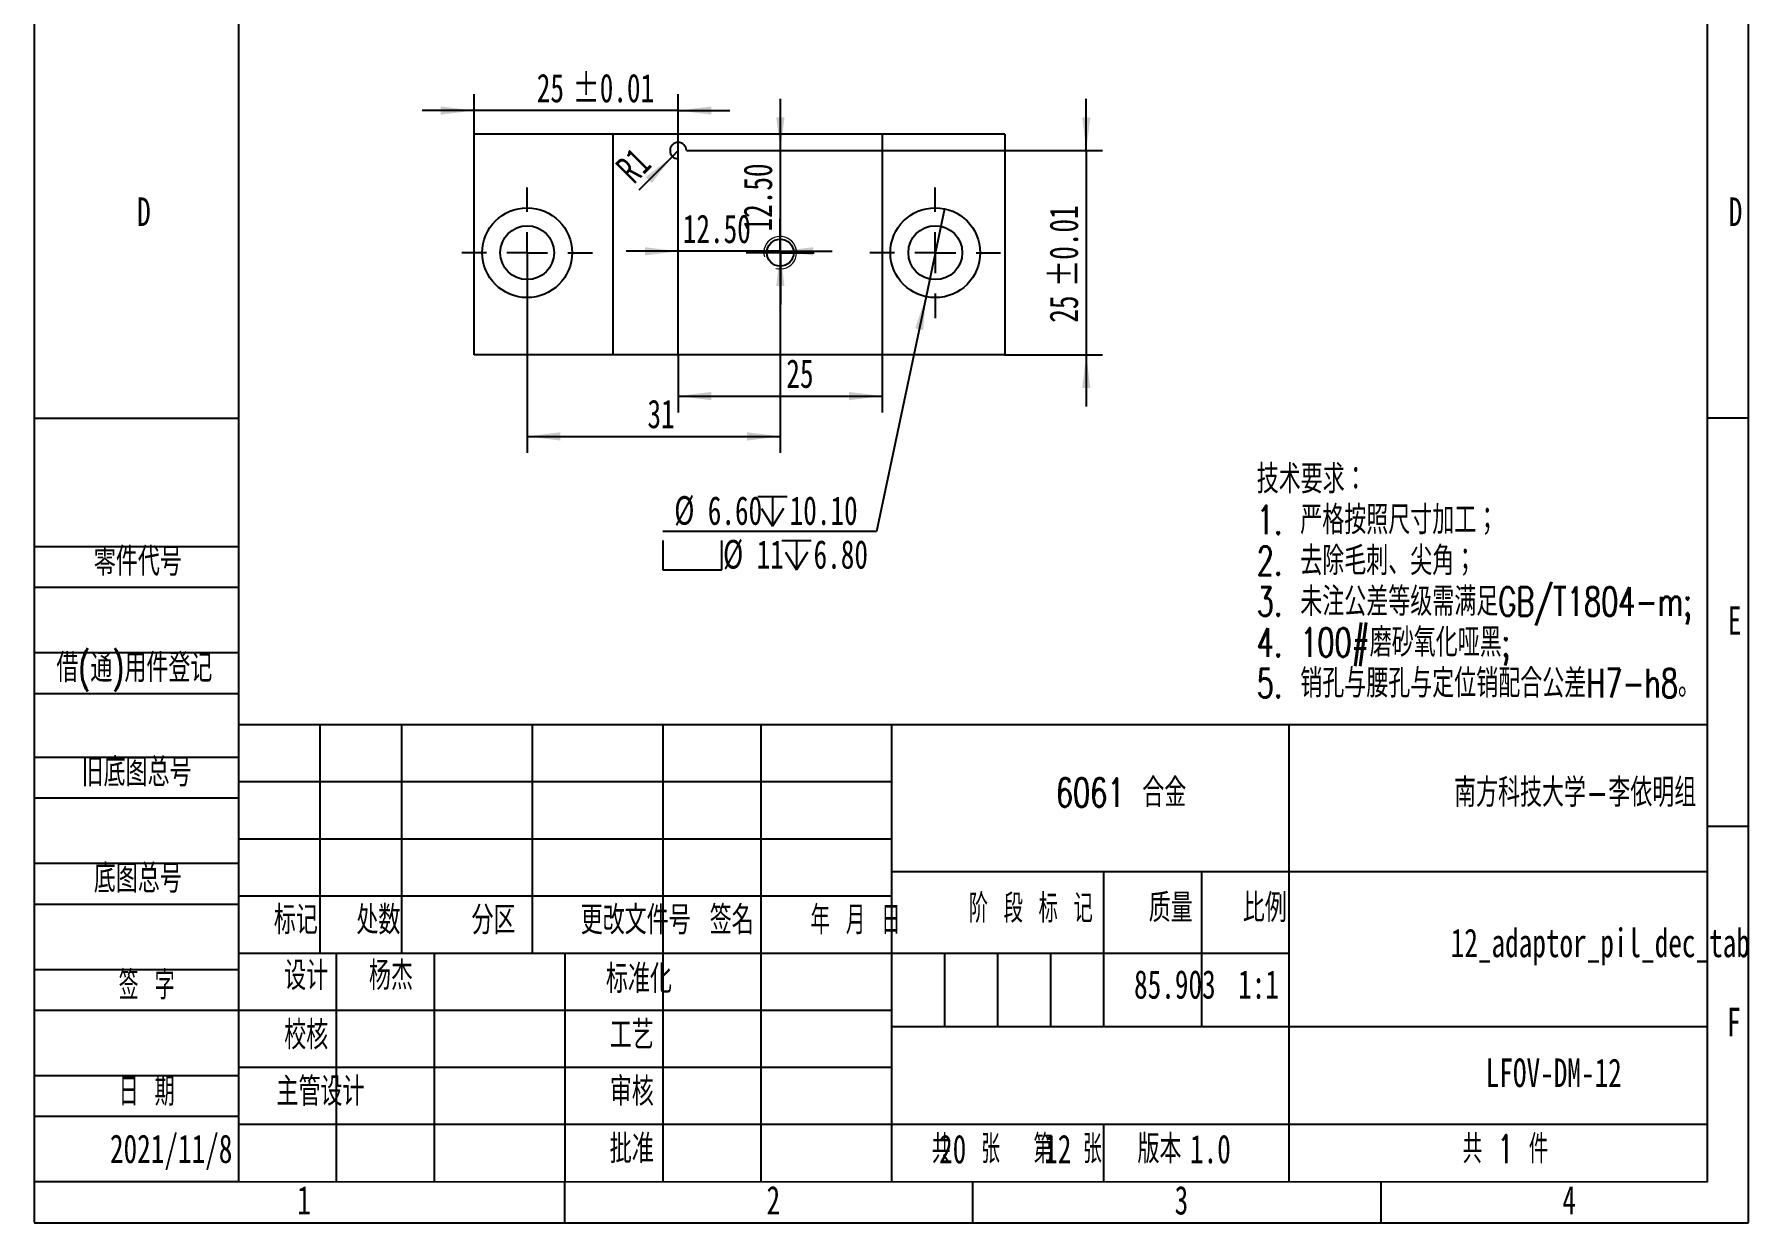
# Model space of a CAD drawing. Header units: millimetres. Extents: x 0 to 210, y 0 to 297.
# Drawn here: x 0 to 210, y 0 to 145.5 of the extents above; entities that cross this region are included whole.
import ezdxf

# ---------------------------------------------------------------- set-up
doc = ezdxf.new("R2010")
doc.units = ezdxf.units.MM
doc.layers.add('图框', color=7, linetype='Continuous')
doc.layers.add('图纸格式', color=7, linetype='Continuous')
doc.layers.add('根据设置的颜色创建', color=7, linetype='Continuous', lineweight=25)
doc.styles.add('SLDTEXTSTYLE0', font='TXT', dxfattribs={"width": 0.7, "bigfont": 'bigfont'})
doc.styles.add('SLDTEXTSTYLE1', font='TXT', dxfattribs={"width": 0.62, "bigfont": 'bigfont'})
doc.styles.add('SLDTEXTSTYLE2', font='TXT', dxfattribs={"width": 0.614286, "bigfont": 'bigfont'})
doc.styles.add('SLDTEXTSTYLE3', font='TXT', dxfattribs={"width": 0.6, "bigfont": 'bigfont'})
doc.styles.add('SLDTEXTSTYLE4', font='TXT', dxfattribs={"width": 0.633333, "bigfont": 'bigfont'})
doc.styles.add('SLDTEXTSTYLE5', font='TXT', dxfattribs={"width": 0.7})
doc.dimstyles.new('SLDDIMSTYLE0', dxfattribs={"dimtxt": 3.5, "dimasz": 4.08, "dimexe": 0, "dimexo": 0.0625, "dimgap": 0.875, "dimtad": 2, "dimrnd": 1e-09, "dimzin": 12, "dimdsep": 46, "dimtxsty": 'SLDTEXTSTYLE5', "dimsah": 1, "dimcen": 0.09, "dimadec": 0, "dimazin": 3, "dimtfac": 1, "dimtofl": 0, "dimtmove": 0, "dimatfit": 3, "dimfxl": 0, "dimfrac": 2, "dimtolj": 1, "dimtzin": 12, "dimarcsym": 0})
doc.dimstyles.new('SLDDIMSTYLE2', dxfattribs={"dimtxt": 3.5, "dimasz": 4.08, "dimexe": 0, "dimexo": 0.0625, "dimgap": 0.875, "dimtad": 0, "dimtih": 1, "dimtoh": 1, "dimrnd": 1e-09, "dimzin": 12, "dimdsep": 46, "dimtxsty": 'SLDTEXTSTYLE5', "dimblk1": 'NONE', "dimsah": 1, "dimcen": 0, "dimadec": 0, "dimazin": 3, "dimtfac": 1, "dimtmove": 0, "dimatfit": 3, "dimldrblk": 'NONE', "dimfxl": 0, "dimfrac": 2, "dimtolj": 1, "dimtzin": 12, "dimarcsym": 0})
doc.dimstyles.new('SLDDIMSTYLE3', dxfattribs={"dimtxt": 3.5, "dimasz": 4.08, "dimexe": 0, "dimexo": 0.0625, "dimgap": 0.875, "dimtad": 2, "dimrnd": 1e-09, "dimzin": 4, "dimdsep": 46, "dimtxsty": 'SLDTEXTSTYLE5', "dimsah": 1, "dimcen": 0.09, "dimadec": 0, "dimazin": 1, "dimtfac": 1, "dimtmove": 0, "dimatfit": 0, "dimfxl": 0, "dimfrac": 2, "dimtolj": 1, "dimtzin": 12, "dimarcsym": 0})
doc.dimstyles.new('SLDDIMSTYLE4', dxfattribs={"dimtxt": 3.5, "dimasz": 4.08, "dimexe": 0, "dimexo": 0.0625, "dimgap": 0.875, "dimtad": 2, "dimrnd": 1e-09, "dimzin": 12, "dimdsep": 46, "dimtxsty": 'SLDTEXTSTYLE5', "dimsah": 1, "dimcen": 0.09, "dimadec": 0, "dimazin": 3, "dimtol": 1, "dimtp": 0.01, "dimtm": 0.01, "dimtfac": 1, "dimtmove": 0, "dimatfit": 0, "dimfxl": 0, "dimfrac": 2, "dimtolj": 1, "dimarcsym": 0})
doc.dimstyles.new('SLDDIMSTYLE5', dxfattribs={"dimtxt": 3.5, "dimasz": 4.08, "dimexe": 0, "dimexo": 0.0625, "dimgap": 0.875, "dimtad": 2, "dimrnd": 1e-09, "dimzin": 12, "dimdsep": 46, "dimtxsty": 'SLDTEXTSTYLE5', "dimsah": 1, "dimcen": 0, "dimadec": 0, "dimazin": 3, "dimtfac": 1, "dimtofl": 0, "dimtmove": 0, "dimatfit": 3, "dimfxl": 0, "dimfrac": 2, "dimtolj": 1, "dimtzin": 12, "dimarcsym": 0})

# ---------------------------------------------------------------- blocks, each defined once
blk = doc.blocks.new('SW_NOTE_0')
at = {"layer": '图纸格式', "color": 0, "char_height": 3.5, "attachment_point": 1, "style": 'SLDTEXTSTYLE0'}
for s, insert in [('技术要求：', (0, 4.51)), ('1. 严格按照尺寸加工；', (0, -0.49)), ('2. 去除毛刺、尖角；', (0, -5.49)), ('3. 未注公差等级需满足GB/T1804-m;', (0, -10.49)), ('4. 100#磨砂氧化哑黑;', (0, -15.49)), ('5. 销孔与腰孔与定位销配合公差H7-h8。', (0, -20.49))]:
    blk.add_mtext(s, dxfattribs=dict(at, insert=insert))
blk = doc.blocks.new('_D_9')
at = {"layer": '根据设置的颜色创建'}
for p, q in [((60.38, 118.77), (60.38, 94.27)), ((91.38, 118.77), (91.38, 94.27)), ((60.38, 96.27), (91.38, 96.27))]:
    blk.add_line(p, q, dxfattribs=at)
for points in [[(60.38, 96.27), (64.46, 95.76), (64.46, 96.78)], [(91.38, 96.27), (87.3, 96.78), (87.3, 95.76)]]:
    blk.add_solid(points, dxfattribs=at)
at = {"layer": '根据设置的颜色创建', "insert": (75.12, 100.78), "char_height": 3.5, "attachment_point": 1, "style": 'SLDTEXTSTYLE5'}
blk.add_mtext('31', dxfattribs=at)
blk = doc.blocks.new('_D_10')
at = {"layer": '根据设置的颜色创建'}
for p, q in [((128.88, 131.27), (128.88, 137.62)), ((103.88, 131.27), (130.88, 131.27)), ((128.88, 131.27), (128.88, 106.27)), ((118.88, 106.27), (130.88, 106.27)), ((128.88, 106.27), (128.88, 99.92))]:
    blk.add_line(p, q, dxfattribs=at)
for points in [[(128.88, 131.27), (129.39, 135.35), (128.38, 135.35)], [(128.88, 106.27), (128.38, 102.19), (129.39, 102.19)]]:
    blk.add_solid(points, dxfattribs=at)
at = {"layer": '根据设置的颜色创建', "char_height": 3.5, "attachment_point": 1, "rotation": 90, "style": 'SLDTEXTSTYLE5'}
for s, insert in [('±0.01', (124.37, 114.57)), ('25', (124.37, 110.19))]:
    blk.add_mtext(s, dxfattribs=dict(at, insert=insert))
blk = doc.blocks.new('_D_11')
at = {"layer": '根据设置的颜色创建'}
for p, q in [((78.88, 106.27), (78.88, 99.21)), ((103.88, 106.27), (103.88, 99.21)), ((78.88, 101.21), (103.88, 101.21))]:
    blk.add_line(p, q, dxfattribs=at)
for points in [[(78.88, 101.21), (82.96, 100.7), (82.96, 101.72)], [(103.88, 101.21), (99.8, 101.72), (99.8, 100.7)]]:
    blk.add_solid(points, dxfattribs=at)
at = {"layer": '根据设置的颜色创建', "insert": (92.13, 105.72), "char_height": 3.5, "attachment_point": 1, "style": 'SLDTEXTSTYLE5'}
blk.add_mtext('25', dxfattribs=at)
blk = doc.blocks.new('_D_12')
at = {"layer": '根据设置的颜色创建'}
for q in [(74.05, 126.44), (78.88, 131.27)]:
    blk.add_line((78.18, 130.56), q, dxfattribs=at)
blk.add_solid([(78.18, 130.56), (74.93, 128.04), (75.65, 127.32)], dxfattribs=at)
at = {"layer": '根据设置的颜色创建', "insert": (70.96, 129.53), "char_height": 3.5, "attachment_point": 1, "rotation": 45, "style": 'SLDTEXTSTYLE5'}
blk.add_mtext('R1', dxfattribs=at)
blk = doc.blocks.new('SW_SYMBOL_HOLE_DEPTH')
at = {"layer": '根据设置的颜色创建', "color": 0}
for p, q in [((0, 875), (800, 875)), ((100, 555), (400, 75)), ((400, 875), (400, 75)), ((700, 555), (400, 75))]:
    blk.add_line(p, q, dxfattribs=at)
blk = doc.blocks.new('SW_SYMBOL_HOLE_SPOT')
at = {"layer": '根据设置的颜色创建', "color": 0}
for p, q in [((0, 875), (0, 75)), ((1600, 75), (1600, 875)), ((0, 75), (1600, 75))]:
    blk.add_line(p, q, dxfattribs=at)
blk = doc.blocks.new('_D_13')
at = {"layer": '根据设置的颜色创建'}
for p, q in [((111.52, 124.15), (109.25, 113.39)), ((109.25, 113.39), (103.18, 84.62)), ((103.18, 84.62), (77.02, 84.62))]:
    blk.add_line(p, q, dxfattribs=at)
blk.add_solid([(109.25, 113.39), (107.91, 109.5), (108.9, 109.29)], dxfattribs=at)
at = {"layer": '根据设置的颜色创建', "xscale": 0.004511737089201878, "yscale": 0.004511737089201878, "zscale": 0.004511737089201878}
for name, p in [('SW_SYMBOL_HOLE_DEPTH', (88.64, 84.95)), ('SW_SYMBOL_HOLE_SPOT', (77.02, 79.58)), ('SW_SYMBOL_HOLE_DEPTH', (91.57, 79.58))]:
    blk.add_blockref(name, p, dxfattribs=at)
at = {"layer": '根据设置的颜色创建', "char_height": 3.5, "attachment_point": 1, "style": 'SLDTEXTSTYLE5'}
for s, insert in [('%%c', (78.4, 88.96)), ('6.60', (82.51, 88.94)), ('10.10', (92.54, 88.94)), ('%%c', (84.38, 83.59)), ('11', (88.49, 83.57)), ('6.80', (95.47, 83.57))]:
    blk.add_mtext(s, dxfattribs=dict(at, insert=insert))
blk = doc.blocks.new('_None')
blk = doc.blocks.new('_D_14')
at = {"layer": '根据设置的颜色创建'}
for p, q in [((53.88, 133.27), (53.88, 138.18)), ((78.88, 130.27), (78.88, 138.18)), ((53.88, 136.18), (47.53, 136.18)), ((78.88, 136.18), (53.88, 136.18)), ((78.88, 136.18), (85.23, 136.18))]:
    blk.add_line(p, q, dxfattribs=at)
for points in [[(53.88, 136.18), (49.8, 136.69), (49.8, 135.68)], [(78.88, 136.18), (82.96, 135.68), (82.96, 136.69)]]:
    blk.add_solid(points, dxfattribs=at)
at = {"layer": '根据设置的颜色创建', "char_height": 3.5, "attachment_point": 1, "style": 'SLDTEXTSTYLE5'}
for s, insert in [('±0.01', (65.94, 140.69)), ('25', (61.56, 140.69))]:
    blk.add_mtext(s, dxfattribs=dict(at, insert=insert))
blk = doc.blocks.new('_D_15')
at = {"layer": '根据设置的颜色创建'}
for p, q in [((91.38, 118.77), (91.38, 120.94)), ((78.88, 118.94), (72.53, 118.94)), ((91.38, 118.94), (78.88, 118.94)), ((91.38, 118.94), (97.73, 118.94))]:
    blk.add_line(p, q, dxfattribs=at)
for points in [[(78.88, 118.94), (74.8, 119.45), (74.8, 118.43)], [(91.38, 118.94), (95.46, 118.43), (95.46, 119.45)]]:
    blk.add_solid(points, dxfattribs=at)
at = {"layer": '根据设置的颜色创建', "insert": (79.45, 123.45), "char_height": 3.5, "attachment_point": 1, "style": 'SLDTEXTSTYLE5'}
blk.add_mtext('12.50', dxfattribs=at)
blk = doc.blocks.new('_D_16')
at = {"layer": '根据设置的颜色创建'}
for p, q in [((91.41, 131.27), (91.41, 137.62)), ((91.41, 118.77), (91.41, 131.27)), ((91.41, 118.77), (91.41, 112.42))]:
    blk.add_line(p, q, dxfattribs=at)
for points in [[(91.41, 131.27), (91.91, 135.35), (90.9, 135.35)], [(91.41, 118.77), (90.9, 114.69), (91.91, 114.69)]]:
    blk.add_solid(points, dxfattribs=at)
at = {"layer": '根据设置的颜色创建', "insert": (86.89, 121.37), "char_height": 3.5, "attachment_point": 1, "rotation": 90, "style": 'SLDTEXTSTYLE5'}
blk.add_mtext('12.50', dxfattribs=at)
blk = doc.blocks.new('SW_CENTERMARKSYMBOL_1')
at = {"layer": '图纸格式', "color": 0}
for p, q in [((0, 2.5), (0, 4.15)), ((0, 0), (0, 2.5)), ((-2.5, 0), (-4.15, 0)), ((0, 0), (-2.5, 0)), ((0, 0), (0, -2.5)), ((0, 0), (2.5, 0)), ((2.5, 0), (4.15, 0)), ((0, -2.5), (0, -4.15))]:
    blk.add_line(p, q, dxfattribs=at)
blk = doc.blocks.new('SW_CENTERMARKSYMBOL_2')
at = {"layer": '图纸格式', "color": 0}
for p, q in [((0, 5), (0, 8)), ((0, 0), (0, 2.5)), ((-5, 0), (-8, 0)), ((0, 0), (-2.5, 0)), ((0, 0), (0, -2.5)), ((0, 0), (2.5, 0)), ((5, 0), (8, 0)), ((0, -5), (0, -8))]:
    blk.add_line(p, q, dxfattribs=at)
blk = doc.blocks.new('SW_CENTERMARKSYMBOL_3')
at = {"layer": '图纸格式', "color": 0}
for p, q in [((0, 5), (0, 8)), ((0, 0), (0, 2.5)), ((-5, 0), (-8, 0)), ((0, 0), (-2.5, 0)), ((0, 0), (0, -2.5)), ((0, 0), (2.5, 0)), ((5, 0), (8, 0)), ((0, -5), (0, -8))]:
    blk.add_line(p, q, dxfattribs=at)

msp = doc.modelspace()

# ---------------------------------------------------------------- linework, layer by layer
at = {"color": 7, "linetype": 'Continuous', "lineweight": 25}
for p, q in [((53.8841993, 106.2697059), (53.8841993, 133.2697059)), ((70.8841993, 133.2697059), (53.8841993, 133.2697059)), ((70.8841993, 133.2697059), (70.8841993, 106.2697059)), ((103.8841993, 133.2697059), (70.8841993, 133.2697059)), ((103.8841993, 133.2697059), (103.8841993, 131.2697059)), ((118.8841993, 133.2697059), (103.8841993, 133.2697059)), ((118.8841993, 133.2697059), (118.8841993, 106.2697059)), ((78.8841993, 106.2697059), (78.8841993, 130.2697059)), ((79.8841993, 131.2697059), (103.8841993, 131.2697059)), ((103.8841993, 131.2697059), (103.8841993, 106.2697059)), ((70.8841993, 106.2697059), (53.8841993, 106.2697059)), ((78.8841993, 106.2697059), (70.8841993, 106.2697059)), ((103.8841993, 106.2697059), (78.8841993, 106.2697059)), ((118.8841993, 106.2697059), (103.8841993, 106.2697059))]:
    msp.add_line(p, q, dxfattribs=at)
for centre, radius in [((60.3841993, 118.7697059), 5.5), ((110.3841993, 118.7697059), 5.5), ((60.3841993, 118.7697059), 3.3), ((110.3841993, 118.7697059), 3.3), ((91.3841993, 118.7697059), 1.65)]:
    msp.add_circle(centre, radius, dxfattribs=at)
msp.add_arc((78.8841993, 131.2697059), 1, 0, 270, dxfattribs=at)
at = {"color": 7, "linetype": 'Continuous', "lineweight": 18}
msp.add_arc((91.3841993, 118.7697059), 2, 255, 195, dxfattribs=at)
at = {"layer": '图框'}
for p, q in [((0, 297), (0, 0)), ((210, 0), (210, 297)), ((0, 98.5), (25, 98.5)), ((210, 98.5), (205, 98.5)), ((0, 82.7905937), (25, 82.7905937)), ((0, 77.7905937), (25, 77.7905937)), ((0, 69.7905937), (25, 69.7905937)), ((0, 64.7905937), (25, 64.7905937)), ((25.0132567, 61.0216466), (24.9981028, 5.0216486)), ((0, 57), (25, 57)), ((25, 54), (105, 54)), ((0, 52), (25, 52)), ((210, 48.5), (205, 48.5)), ((25, 47), (105, 47)), ((0, 44), (25, 44)), ((0, 39), (25, 39)), ((111.5, 33), (111.5, 24)), ((118, 33), (118, 24)), ((124.5, 33), (124.5, 24)), ((0, 31), (25, 31)), ((0, 26), (25, 26)), ((0, 18), (25, 18)), ((0, 13), (25, 13)), ((-0.0018962, 5.0284138), (24.9981028, 5.0216486)), ((64.9999923, -0.0284139), (64.9999923, 4.9715861)), ((153.6900128, 4.9971558), (153.6900128, 4.986824)), ((165, -0.0284139), (165, 4.9837635)), ((-0.0000077, -0.0284139), (209.9999923, -0.0284139))]:
    msp.add_line(p, q, dxfattribs=at)
at = {"layer": '图框', "lineweight": 25}
for p, q in [((25, 292), (25, 5)), ((205, 4.9729393), (205, 292)), ((25, 61), (205, 61)), ((35, 61), (35, 33)), ((45, 61), (45, 33)), ((61, 61), (61, 33)), ((77, 61), (77, 5)), ((89, 61), (89, 5)), ((105, 61), (105, 4.9999997)), ((153.6900128, 60.9868322), (153.6900128, 4.9971558)), ((105, 43), (205, 43)), ((131, 43), (131, 24)), ((143, 43), (143, 24)), ((25, 40), (105, 40)), ((25, 33), (105, 33)), ((37, 33), (37, 5)), ((49, 33), (49, 5)), ((64.9999923, 32.9715861), (64.9999923, 4.9715861)), ((105.013297, 32.9868281), (153.6900128, 32.9868281)), ((25, 26), (105, 26)), ((105, 24), (205, 24)), ((25, 19), (105, 19)), ((24.9999971, 12.0216484), (105, 12.0216484)), ((105, 12.0216484), (205, 12.0487089)), ((131, 12.0286841), (131, 4.992964)), ((24.9981028, 5.0216486), (205, 4.9729393)), ((114.9990514, -0.0284139), (114.9990514, 4.997294))]:
    msp.add_line(p, q, dxfattribs=at)

# ---------------------------------------------------------------- block references
at = {"layer": '图纸格式'}
for name, p in [('SW_CENTERMARKSYMBOL_3', (60.3841993, 118.7697059)), ('SW_CENTERMARKSYMBOL_2', (110.3841993, 118.7697059)), ('SW_CENTERMARKSYMBOL_1', (91.3841993, 118.7697059)), ('SW_NOTE_0', (149.7678922, 88.2833276))]:
    msp.add_blockref(name, p, dxfattribs=at)

# ---------------------------------------------------------------- texts
at = {"layer": '图框', "char_height": 3.5}
for s, insert, attachment_point, style in [('D', (13.4296875, 125.5409201), 2, 'SLDTEXTSTYLE5'), ('D', (208.4296875, 125.5409201), 2, 'SLDTEXTSTYLE5'), ('零件代号', (7.2921167, 82.703292), 1, 'SLDTEXTSTYLE0'), ('E', (208.3178819, 75.4760692), 2, 'SLDTEXTSTYLE5'), ('借(通)用件登记', (2.7046163, 69.6777326), 1, 'SLDTEXTSTYLE0'), ('旧底图总号', (5.7921164, 56.9053), 1, 'SLDTEXTSTYLE0'), ('6061 合金', (133.1513393, 54.3990529), 2, 'SLDTEXTSTYLE0'), ('南方科技大学-李依明组', (188.7790183, 54.3990529), 2, 'SLDTEXTSTYLE0'), ('底图总号', (7.2921167, 43.8852641), 1, 'SLDTEXTSTYLE0'), ('阶 段 标 记', (122.0830501, 40.2162471), 2, 'SLDTEXTSTYLE2'), ('质量', (139.226661, 40.2861817), 2, 'SLDTEXTSTYLE0'), ('比例', (150.7591423, 40.2861817), 2, 'SLDTEXTSTYLE0'), ('标记', (32.0401075, 38.7885598), 2, 'SLDTEXTSTYLE0'), ('处数', (42.160637, 38.7885598), 2, 'SLDTEXTSTYLE0'), ('分区', (56.2599008, 38.7885598), 2, 'SLDTEXTSTYLE0'), ('更改文件号', (73.6804743, 38.7885598), 2, 'SLDTEXTSTYLE0'), ('签名', (85.4411077, 38.7885598), 2, 'SLDTEXTSTYLE0'), ('年 月 日', (100.6172965, 38.7885598), 2, 'SLDTEXTSTYLE1'), ('12_adaptor_pil_dec_tab', (191.8609636, 35.9934112), 2, 'SLDTEXTSTYLE5'), ('设计', (33.310827, 31.9727612), 2, 'SLDTEXTSTYLE0'), ('杨杰', (43.691887, 31.9727615), 2, 'SLDTEXTSTYLE0'), ('标准化', (74.0740412, 31.5920386), 2, 'SLDTEXTSTYLE0'), ('签 字', (13.7674931, 30.806994), 2, 'SLDTEXTSTYLE4'), ('85.903', (139.7349019, 30.9083536), 2, 'SLDTEXTSTYLE5'), ('1:1', (149.9862256, 30.9083536), 2, 'SLDTEXTSTYLE5'), ('F', (208.2243055, 26.2909201), 2, 'SLDTEXTSTYLE5'), ('校核', (33.310827, 24.7021677), 2, 'SLDTEXTSTYLE0'), ('工艺', (73.1966105, 24.7021677), 2, 'SLDTEXTSTYLE0'), ('LFOV-DM-12', (186.1564492, 20.0842047), 2, 'SLDTEXTSTYLE5'), ('日 期', (13.7674931, 17.7869982), 2, 'SLDTEXTSTYLE4'), ('主管设计', (35.0608271, 17.7879105), 2, 'SLDTEXTSTYLE0'), ('审核', (73.1966105, 17.7973832), 2, 'SLDTEXTSTYLE0'), ('2021/11/8', (16.7685052, 10.7783984), 2, 'SLDTEXTSTYLE5'), ('批准', (73.199041, 10.7783982), 2, 'SLDTEXTSTYLE0'), ('共  张', (114.1366995, 10.7483197), 2, 'SLDTEXTSTYLE3'), ('20', (110.8485013, 10.74832), 1, 'SLDTEXTSTYLE5'), ('第  张', (126.6114846, 10.7483197), 2, 'SLDTEXTSTYLE3'), ('12', (123.7235415, 10.74832), 1, 'SLDTEXTSTYLE5'), ('版本', (137.8522733, 10.7483197), 2, 'SLDTEXTSTYLE0'), ('1.0', (141.5890189, 10.74832), 1, 'SLDTEXTSTYLE5'), ('共 1 件', (174.9856153, 10.7483197), 1, 'SLDTEXTSTYLE1'), ('1', (33.0444444, 4.4760692), 2, 'SLDTEXTSTYLE5'), ('2', (90.5444444, 4.4760692), 2, 'SLDTEXTSTYLE5'), ('3', (140.5444444, 4.4760692), 2, 'SLDTEXTSTYLE5'), ('4', (188.0444444, 4.4760692), 2, 'SLDTEXTSTYLE5')]:
    msp.add_mtext(s, dxfattribs=dict(at, insert=insert, attachment_point=attachment_point, style=style))

# ---------------------------------------------------------------- dimensions: what is measured, and where the dimension line sits
at = {"layer": '根据设置的颜色创建'}
for base, p1, p2, dimstyle, picture, middle in [((53.8841993, 136.1830465), (78.8841993, 130.2697059), (53.8841993, 133.2697059), 'SLDDIMSTYLE4', '_D_14', (68.4585845, 136.1830465)), ((78.8841993, 118.9387232), (91.3841993, 118.7697059), (78.8841993, 130.2697059), 'SLDDIMSTYLE3', '_D_15', (83.2866922, 118.9387232)), ((91.3841993, 96.2697059), (60.3841993, 118.7697059), (91.3841993, 118.7697059), 'SLDDIMSTYLE0', '_D_9', (76.6579188, 96.2697059)), ((103.8841993, 101.212865), (78.8841993, 106.2697059), (103.8841993, 106.2697059), 'SLDDIMSTYLE0', '_D_11', (93.6662389, 101.212865))]:
    dim = msp.add_linear_dim(base=base, p1=p1, p2=p2, dimstyle=dimstyle, dxfattribs=at)
    dim.commit()
    dim.dimension.update_dxf_attribs({"geometry": picture, "text_midpoint": middle, "dimtype": 160})
for base, p1, p2, dimstyle, picture, middle in [((91.4066258, 131.2697059), (95.5341993, 118.7697059), (79.8841993, 131.2697059), 'SLDDIMSTYLE3', '_D_16', (91.4066258, 125.2038183)), ((128.8841993, 106.2697059), (103.8841993, 131.2697059), (118.8841993, 106.2697059), 'SLDDIMSTYLE4', '_D_10', (128.8841993, 117.088746))]:
    dim = msp.add_linear_dim(base=base, p1=p1, p2=p2, angle=90, dimstyle=dimstyle, dxfattribs=at)
    dim.commit()
    dim.dimension.update_dxf_attribs({"geometry": picture, "text_midpoint": middle, "dimtype": 160})
dim = msp.add_radius_dim(center=(78.8841993, 131.2697059), mpoint=(78.1770926, 130.5625991), dimstyle='SLDDIMSTYLE5', dxfattribs=at)
dim.commit()
dim.dimension.update_dxf_attribs({"geometry": '_D_12', "text_midpoint": (74.8715894, 127.257096), "dimtype": 164})
dim = msp.add_diameter_dim_2p(p1=(111.5190273, 124.1513567), p2=(109.2493714, 113.3880551), text='%%c6.60{\\fGDT;x}10.10\\P{\\fGDT;v}<>{\\fGDT;x}6.80', dimstyle='SLDDIMSTYLE2', dxfattribs=at)
dim.commit()
dim.dimension.update_dxf_attribs({"geometry": '_D_13', "text_midpoint": (89.3059143, 84.0046132), "dimtype": 163})

doc.saveas('drawing.dxf')
